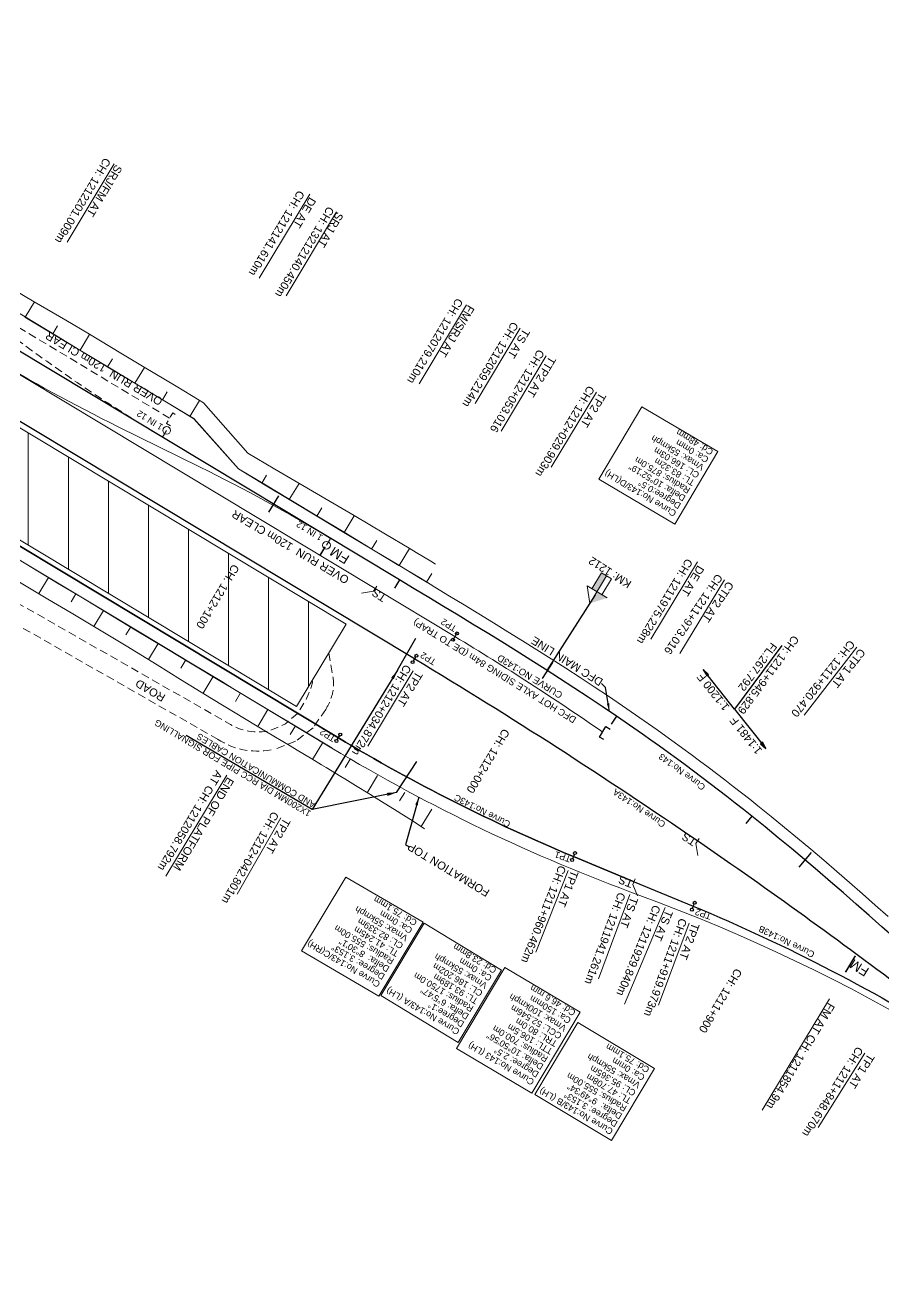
# Model space of a CAD drawing. Header units: metres. Extents: x 618805 to 628804, y 3390925 to 3396999.
# Drawn here: x 627307.7 to 627575.9, y 3391666.7 to 3392057 of the extents above; entities that cross this region are included whole.
import ezdxf
from ezdxf.enums import TextEntityAlignment as Align

# ---------------------------------------------------------------- set-up
doc = ezdxf.new("R2010")
doc.units = ezdxf.units.M
doc.header["$MEASUREMENT"] = 0
for name, pattern in [('CENTER2', [1.125, 0.75, -0.125, 0.125, -0.125]), ('DASHED', [0.75, 0.5, -0.25]), ('HIDDEN', [0.375, 0.25, -0.125])]:
    doc.linetypes.add(name, pattern=pattern)
for name, color, linetype, lineweight in [('C-ALIG-DG-LINE', 1, 'CENTER2', 70), ('C-ALIG-LABL-DG', 1, 'Continuous', 25), ('C-ALIG-LABL-DG-MARK', 1, 'Continuous', 25), ('Km post', 1, 'Continuous', 13), ("NEW KHANNA CROSSING STN. SRJ's", 10, 'Continuous', 0), ('NEW MANDI GOBINDGARH PLATFORM', 1, 'Continuous', 0), ("NEW MANDI GOBINDPUR CROSSING STN. SRJ's", 10, 'Continuous', 0), ('NEW MANDI GOBINDPUR LOOP LINES', 1, 'Continuous', 0), ('Proposed Curve_Details', 10, 'Continuous', 0), ('Proposed DFC Loop line', 1, 'Continuous', 0), ('PROPOSED DFCC TOE LINE', 239, 'Continuous', 0), ('PROPOSED DFCC TOE SLOPES', 239, 'Continuous', 0), ('PROPOSED DFCC TRACK', 1, 'Continuous', 0), ('PROPOSED FORMATION LINE - PLAN', 187, 'Continuous', 0)]:
    doc.layers.add(name, color=color, linetype=linetype, lineweight=lineweight)
for name, color, linetype in [('NEW KHANNA LOOP LINES', 1, 'Continuous'), ('PROPOSED ROADS', 10, 'DASHED'), ('Signalling cable pipes', 234, 'Continuous')]:
    doc.layers.add(name, color=color, linetype=linetype)
doc.styles.add('ARIAL', font='arial.ttf')
doc.styles.get("Standard").update_dxf_attribs({"font": 'arial.ttf'})
doc.styles.add('Style-Arial', font='arial.ttf')
doc.dimstyles.new('ISO-25', dxfattribs={"dimtxt": 2.5, "dimasz": 2.5, "dimexe": 1.25, "dimexo": 0.625, "dimtad": 1, "dimtxsty": 'Standard', "dimcen": 2.5, "dimadec": 0, "dimazin": 0, "dimtfac": 1, "dimtmove": 0, "dimatfit": 3, "dimfxl": 1, "dimarcsym": 0})
doc.dimstyles.get("Standard").update_dxf_attribs({"dimtxt": 2.5, "dimasz": 2.5, "dimexe": 0.18, "dimexo": 0.0625, "dimgap": 0.09, "dimtad": 0, "dimtih": 1, "dimtoh": 1, "dimdec": 3, "dimzin": 0, "dimdsep": 46, "dimtxsty": 'Standard', "dimcen": 0.09, "dimadec": 0, "dimazin": 0, "dimtfac": 1, "dimtdec": 3, "dimtofl": 0, "dimtmove": 0, "dimatfit": 3, "dimfxl": 1, "dimtolj": 1, "dimtzin": 0, "dimarcsym": 0})

# ---------------------------------------------------------------- blocks, each defined once
blk = doc.blocks.new('KM Post')
at = {"layer": 'Km post', "lineweight": 13}
h = blk.add_hatch(color=256, dxfattribs=at)
h.paths.add_polyline_path([(-0.11, -9.66), (1.51, -9.66), (1.51, -4.55), (-0.11, -4.55)])
h.paths.add_polyline_path([(-0.11, -4.55), (-0.11, -0.76), (-3.47, -4.55)])
for p, q in [((-0.11, -9.66), (-0.11, -0.76)), ((3.01, -4.55), (-0.11, -0.76)), ((3.01, -4.55), (-3.47, -4.55))]:
    blk.add_line(p, q, dxfattribs=at)
blk.add_lwpolyline([(1.51, -4.55), (1.51, -9.66), (-1.74, -9.66), (-1.74, -4.55)], dxfattribs=at)
blk = doc.blocks.new('Tick Hor')
blk.add_lwpolyline([(-0.5, 0), (0.5, 0)])
blk = doc.blocks.new('Marker-2')
blk.add_lwpolyline([(0, 1.5), (0, -1.5)])
for centre in [(0, 2.5), (0, -2.5)]:
    blk.add_circle(centre, 1)
blk = doc.blocks.new('Direction')
h = blk.add_hatch(color=256)
h.dxf.hatch_style = 1
h.paths.add_polyline_path([(-5.54, 0), (-4.75, -0.13), (-4.75, 0.13)])
blk.add_lwpolyline([(-5.54, 0), (-4.75, -0.13), (-4.75, 0.13)], close=True)
blk.add_lwpolyline([(0, 0), (-5.54, 0)])

msp = doc.modelspace()

# ---------------------------------------------------------------- hatches: boundary and pattern name
at = {"layer": 'NEW MANDI GOBINDGARH PLATFORM', "lineweight": 0}
h = msp.add_hatch(dxfattribs=at)
h.set_pattern_fill('ANSI31', color=256, scale=100, angle=45)
h.set_pattern_definition([(90, (33.765, -20.325), (-12.5, 3e-15), [])])
h.paths.add_polyline_path([(626808.277, 3392230.9452), (626792.8029, 3392205.244), (627364.0509, 3391861.3783), (627371.5758, 3391856.8479), (627377.5657, 3391853.2307), (627382.0263, 3391850.5288), (627386.4627, 3391847.8307), (627392.4803, 3391844.1525), (627407.9524, 3391869.8505), (627406.5542, 3391870.7103), (627402.0801, 3391873.4451), (627397.592, 3391876.1747), (627393.0912, 3391878.9009), (627388.5711, 3391881.6306), (627384.0524, 3391884.3538), (627379.5247, 3391887.0798)])
h.paths.add_polyline_path([(627302.813, 3391913.6305), (627237.3144, 3391952.7737), (627233.9082, 3391947.2874), (627299.4068, 3391908.1442)], flags=16)
h.paths.add_polyline_path([(627044.2814, 3392071.543), (626976.4194, 3392111.976), (626973.8974, 3392107.7527), (627041.7594, 3392067.3197)], flags=16)

# ---------------------------------------------------------------- linework, layer by layer
at = {"layer": 'C-ALIG-DG-LINE', "color": 1, "linetype": 'Continuous', "lineweight": -3, "flags": 128}
msp.add_lwpolyline([(627488.4315, 3391833.8603), (627487.1455, 3391834.6323), (627489.1282, 3391837.9349), (627490.4143, 3391837.1628)], dxfattribs=at)
at = {"layer": 'C-ALIG-DG-LINE', "color": 1, "linetype": 'Continuous', "lineweight": -3}
for centre in [(627441.3807, 3391865.0366), (627442.578, 3391867.0255)]:
    msp.add_circle(centre, 0.4643, dxfattribs=at)
at = {"layer": 'C-ALIG-LABL-DG', "color": 1, "linetype": 'Continuous', "lineweight": 25}
msp.add_line((627470.778, 3391855.4384), (627485.8451, 3391879.0389), dxfattribs=at)
at = {"layer": 'C-ALIG-LABL-DG-MARK', "color": 1, "linetype": 'Continuous', "lineweight": 25}
for p, q in [((627424.6759, 3391883.7526), (627423.1282, 3391881.1827)), ((627492.3996, 3391841.1891), (627490.7079, 3391838.7115)), ((627534.6428, 3391809.9598), (627532.7701, 3391807.616))]:
    msp.add_line(p, q, dxfattribs=at)
at = {"layer": "NEW KHANNA CROSSING STN. SRJ's", "color": 10, "linetype": 'Continuous', "lineweight": 13, "flags": 128}
for points in [[(627462.3694, 3391962.3516), (627448.2437, 3391938.8523)], [(627470.4935, 3391953.7249), (627456.3678, 3391930.2256)], [(627486.1496, 3391942.4067), (627472.0238, 3391918.9074)], [(627526.1795, 3391883.7821), (627512.1678, 3391860.7951)], [(627567.4671, 3391862.7742), (627550.9969, 3391841.4872)], [(627428.9025, 3391855.3199), (627414.7768, 3391831.8206)], [(627370.7368, 3391822.7881), (627351.7503, 3391791.2468)], [(627387.5848, 3391809.4668), (627374.0189, 3391785.64)], [(627477.3246, 3391793.0206), (627467.2529, 3391767.5193)], [(627515.0854, 3391776.5789), (627505.5535, 3391750.871)], [(627569.9932, 3391735.9301), (627555.3851, 3391712.7276)]]:
    msp.add_lwpolyline(points, dxfattribs=at)
at = {"layer": 'NEW MANDI GOBINDGARH PLATFORM', "linetype": 'Continuous', "lineweight": 0}
msp.add_lwpolyline([(626792.8029, 3392205.244), (626808.277, 3392230.9452), (627408.003, 3391869.9371), (627392.5312, 3391844.2345), (626792.8052, 3392205.2426)], dxfattribs=at)
at = {"layer": "NEW MANDI GOBINDPUR CROSSING STN. SRJ's", "linetype": 'Continuous', "lineweight": 13, "flags": 128}
for points in [[(627335.6055, 3392013.6807), (627320.9237, 3391989.2259)], [(627445.6044, 3391969.602), (627430.8472, 3391945.0217)], [(627351.9612, 3391930.4309), (627350.6744, 3391928.2875)], [(627401.8723, 3391894.5507), (627403.1591, 3391896.6941)], [(627517.6702, 3391889.3938), (627503.166, 3391865.2349)], [(627496.6213, 3391785.5276), (627486.7649, 3391759.1014)], [(627507.5633, 3391781.4635), (627494.9623, 3391751.2025)], [(627558.9168, 3391752.9312), (627537.9349, 3391718.1024)]]:
    msp.add_lwpolyline(points, dxfattribs=at)
at = {"layer": "NEW MANDI GOBINDPUR CROSSING STN. SRJ's", "color": 5, "linetype": 'Continuous', "lineweight": 13, "flags": 128}
for points in [[(627396.6497, 3392004.2036), (627380.8896, 3391977.9529)], [(627405.0002, 3391998.683), (627389.247, 3391972.4439)]]:
    msp.add_lwpolyline(points, dxfattribs=at)
at = {"layer": "NEW MANDI GOBINDPUR CROSSING STN. SRJ's", "linetype": 'Continuous', "lineweight": 13, "const_width": 0.5, "flags": 128}
msp.add_lwpolyline([(627399.8438, 3391891.3947), (627401.4555, 3391894.0721)], dxfattribs=at)
at = {"layer": "NEW MANDI GOBINDPUR CROSSING STN. SRJ's", "linetype": 'Continuous', "lineweight": 13}
for centre in [(627351.9612, 3391930.4309), (627401.8723, 3391894.5507)]:
    msp.add_circle(centre, 1.2, dxfattribs=at)
at = {"layer": "NEW MANDI GOBINDPUR CROSSING STN. SRJ's", "color": 5, "linetype": 'Continuous', "lineweight": 13}
msp.add_circle((627351.9612, 3391930.4309), 1.2, dxfattribs=at)
at = {"layer": 'NEW MANDI GOBINDPUR LOOP LINES', "linetype": 'Continuous', "lineweight": 0}
msp.add_line((627442.578, 3391867.0255), (627441.3807, 3391865.0366), dxfattribs=at)
at = {"layer": 'NEW MANDI GOBINDPUR LOOP LINES', "linetype": 'Continuous', "lineweight": 0, "flags": 128}
for points in [[(627417.0667, 3391881.0273), (625293.8938, 3393159.082)], [(627417.5923, 3391881.7908), (627416.541, 3391880.2639), (627412.7941, 3391879.5728)], [(627441.9793, 3391866.031), (627417.0667, 3391881.0273)], [(627518.1913, 3391802.9781), (627517.14, 3391801.4513), (627517.8311, 3391797.7043)], [(627498.2834, 3391790.3406), (627497.5635, 3391788.6323), (627499, 3391785.1033)]]:
    msp.add_lwpolyline(points, dxfattribs=at)
at = {"layer": 'NEW MANDI GOBINDPUR LOOP LINES', "color": 5, "linetype": 'HIDDEN', "lineweight": 0, "ltscale": 10, "flags": 128}
msp.add_lwpolyline([(627352.8953, 3391934.2456), (626469.1545, 3392466.2179)], dxfattribs=at)
at = {"layer": 'NEW MANDI GOBINDPUR LOOP LINES', "color": 1, "linetype": 'Continuous', "lineweight": 25}
for points in [[(627405.5734, 3391834.4274), (626670.0595, 3392277.1738)], [(627429.3589, 3391859.038), (626872.8903, 3392194.0071)], [(627497.9286, 3391789.4851), (627479.003, 3391797.3421)]]:
    msp.add_lwpolyline(points, dxfattribs=at)
for points in [[(626672.6298, 3392275.6266), (627405.5734, 3391834.4274, 0.0371065), (627479.003, 3391797.3421), (627497.9237, 3391789.4871)], [(627517.6657, 3391802.2147, 0.01498285), (627429.49, 3391858.9591)], [(627479.003, 3391797.3421, -0.03710649), (627405.5734, 3391834.4274)], [(627696.5426, 3391666.6507, 0.02176958), (627659.2308, 3391697.3305), (627583.9077, 3391754.4095, 0.01167167), (627517.6657, 3391802.2147, 0.01124386)], [(627497.9238, 3391789.4871), (627516.3962, 3391781.8183, -0.04298362), (627600.9062, 3391737.8846), (627609.0887, 3391732.6936, -0.02177716), (627648.8337, 3391705.2093)]]:
    msp.add_lwpolyline(points, format="xyb", dxfattribs=at)
at = {"layer": 'NEW MANDI GOBINDPUR LOOP LINES', "color": 5, "linetype": 'HIDDEN', "lineweight": 0, "ltscale": 10, "flags": 128}
msp.add_lwpolyline([(627350.6743, 3391928.2875, -0.02078913), (627312.1736, 3391953.701), (627288.5837, 3391970.7207, 0.02078909), (627250.083, 3391996.1341)], format="xyb", dxfattribs=at)
at = {"layer": 'NEW MANDI GOBINDPUR LOOP LINES', "linetype": 'Continuous', "lineweight": 0, "flags": 128}
msp.add_lwpolyline([(627403.1591, 3391896.6941, 0.02091954), (627362.424, 3391918.9555), (627336.858, 3391931.5685, -0.02091954), (627296.123, 3391953.83)], format="xyb", dxfattribs=at)
at = {"layer": 'NEW MANDI GOBINDPUR LOOP LINES', "linetype": 'DASHED', "lineweight": 0, "ltscale": 5, "flags": 128}
msp.add_lwpolyline([(627353.1899, 3391931.8223), (627351.9039, 3391932.5944), (627353.8866, 3391935.8969), (627355.1727, 3391935.1248)], dxfattribs=at)
at = {"layer": 'NEW MANDI GOBINDPUR LOOP LINES', "color": 5, "linetype": 'DASHED', "lineweight": 20, "ltscale": 5, "flags": 128}
msp.add_lwpolyline([(627353.1899, 3391931.8223), (627351.9039, 3391932.5944), (627353.8866, 3391935.8969), (627355.1727, 3391935.1248)], dxfattribs=at)
at = {"layer": 'NEW MANDI GOBINDPUR LOOP LINES', "linetype": 'Continuous', "lineweight": 0}
msp.add_arc((626990.4312, 3391116.4837), 875.0525, 55.3378234, 58.9341459, dxfattribs=at)
at = {"layer": 'Proposed Curve_Details', "color": 1}
msp.add_lwpolyline([(627510.6747, 3391901.1355), (627486.9457, 3391915.1856), (627500.3777, 3391937.8409), (627524.1067, 3391923.7907)], close=True, dxfattribs=at)
at = {"layer": 'Proposed Curve_Details'}
for points in [[(627418.2295, 3391753.7538), (627394.1148, 3391767.8495), (627407.9144, 3391790.9285), (627432.0292, 3391776.8329)], [(627443.0054, 3391739.2601), (627418.8693, 3391753.8938), (627432.3854, 3391776.4987), (627456.5216, 3391761.865)], [(627465.9989, 3391723.4512), (627442.4407, 3391737.3666), (627457.5568, 3391762.6513), (627481.115, 3391748.7359)], [(627490.8201, 3391708.642), (627466.9156, 3391722.9904), (627480.3596, 3391745.4746), (627504.264, 3391731.1262)]]:
    msp.add_lwpolyline(points, close=True, dxfattribs=at)
at = {"layer": 'Proposed DFC Loop line', "const_width": 0.5}
msp.add_lwpolyline([(627563.8985, 3391761.2005), (627566.9851, 3391766.324)], dxfattribs=at)
at = {"layer": 'PROPOSED DFCC TOE LINE', "lineweight": 0, "flags": 128}
for points in [[(627303.3963, 3391974.8727), (627310.6063, 3391970.5887), (627320.4913, 3391964.8287), (627327.8443, 3391960.4447), (627337.6573, 3391954.5647), (627344.9963, 3391950.1577), (627354.8903, 3391944.2117), (627362.1353, 3391939.8507), (627363.4371, 3391939.0638), (627377.3248, 3391923.3546), (627385.748, 3391918.304), (627393.207, 3391913.907), (627402.98, 3391908.179), (627410.477, 3391903.818), (627420.277, 3391898.001), (627427.675, 3391893.607), (627429.831, 3391892.316), (627434.411, 3391889.578), (627435.9365, 3391888.666)], [(627432.4599, 3391806.01), (627428.8866, 3391808.3385), (627424.5416, 3391811.0875), (627424.4106, 3391811.1685), (627419.9146, 3391813.9735), (627417.3416, 3391815.5705), (627415.4056, 3391816.7695), (627410.8836, 3391819.5545), (627407.6176, 3391821.5585), (627406.3526, 3391822.3335), (627401.8096, 3391825.1025), (627400.2856, 3391826.0225), (627397.2456, 3391827.8485), (627392.6756, 3391830.5915), (627390.5206, 3391831.8845), (627383.1416, 3391836.3075), (627373.3756, 3391842.1835), (627365.9876, 3391846.7235), (627356.3426, 3391852.6665), (627348.9756, 3391857.2165), (627339.3166, 3391863.1615), (627332.0546, 3391867.4955), (627322.1396, 3391873.4075), (627314.8806, 3391877.7455), (627304.9776, 3391883.6775)]]:
    msp.add_lwpolyline(points, dxfattribs=at)
at = {"layer": 'PROPOSED DFCC TOE SLOPES', "linetype": 'Continuous', "lineweight": 0, "flags": 128}
for points in [[(627307.8141, 3391965.7593), (627310.6913, 3391970.5392)], [(627316.3818, 3391960.6026), (627317.8569, 3391963.0534)], [(627316.382, 3391960.6024), (627317.8573, 3391963.0532)], [(627324.9495, 3391955.445), (627327.9287, 3391960.3941)], [(627324.9495, 3391955.445), (627327.9287, 3391960.3941)], [(627333.5169, 3391950.2876), (627335.0118, 3391952.7709)], [(627333.5169, 3391950.2876), (627335.0118, 3391952.7709)], [(627342.0843, 3391945.1302), (627345.0803, 3391950.1072)], [(627350.6519, 3391939.9731), (627352.1516, 3391942.4647)], [(627350.6519, 3391939.9731), (627352.1516, 3391942.4647)], [(627359.2195, 3391934.816), (627362.2194, 3391939.7999)], [(627381.6986, 3391913.9893), (627383.1898, 3391916.4666)], [(627390.2663, 3391908.8323), (627393.2911, 3391913.8577)], [(627398.8336, 3391903.6747), (627400.3763, 3391906.2378)], [(627398.834, 3391903.6745), (627400.3771, 3391906.2374)], [(627407.4013, 3391898.5173), (627410.5619, 3391903.7676)], [(627415.9688, 3391893.3604), (627417.5648, 3391896.012)], [(627415.9689, 3391893.3604), (627417.565, 3391896.0119)], [(627424.5365, 3391888.2031), (627427.759, 3391893.5567)], [(627424.5371, 3391888.2028), (627427.7607, 3391893.5557)], [(627315.0689, 3391884.53), (627312.0174, 3391879.4605)], [(627315.0689, 3391884.53), (627312.0174, 3391879.4605)], [(627433.1037, 3391883.0439), (627434.7233, 3391885.7334)], [(627433.1079, 3391883.0413), (627434.7311, 3391885.7288)], [(627323.6364, 3391879.3727), (627322.1181, 3391876.8502)], [(627323.6364, 3391879.3727), (627322.1181, 3391876.8502)], [(627332.204, 3391874.2157), (627329.1876, 3391869.2049)], [(627340.7712, 3391869.0581), (627339.2731, 3391866.5698)], [(627340.7713, 3391869.058), (627339.2734, 3391866.5696)], [(627349.3388, 3391863.9007), (627346.3047, 3391858.8604)], [(627349.3389, 3391863.9007), (627346.3049, 3391858.8602)], [(627357.9066, 3391858.7436), (627356.3613, 3391856.1764)], [(627357.9066, 3391858.7436), (627356.3614, 3391856.1764)], [(627366.4742, 3391853.5868), (627363.3289, 3391848.3617)], [(627375.0413, 3391848.4291), (627373.444, 3391845.776)], [(627375.0415, 3391848.4289), (627373.4444, 3391845.7758)], [(627383.6091, 3391843.2718), (627380.4073, 3391837.9526)], [(627383.6091, 3391843.2718), (627380.4073, 3391837.9526)], [(627392.1765, 3391838.1147), (627390.5789, 3391835.4609)], [(627400.7421, 3391832.9581), (627397.5515, 3391827.6647)], [(627409.2973, 3391827.7946), (627407.693, 3391825.1445)], [(627417.8322, 3391822.6108), (627414.577, 3391817.2797)], [(627426.3375, 3391817.3912), (627424.6813, 3391814.712)], [(627434.8033, 3391812.1195), (627431.3994, 3391806.7011)]]:
    msp.add_lwpolyline(points, dxfattribs=at)
at = {"layer": 'PROPOSED DFCC TRACK', "color": 12, "linetype": 'Continuous', "lineweight": 30, "flags": 128}
msp.add_lwpolyline([(627579.2757, 3391771.896), (627575.2887, 3391775.4383), (627571.2927, 3391778.9705), (627567.2859, 3391782.4904), (627563.2665, 3391785.996), (627559.2329, 3391789.4851), (627555.1833, 3391792.9557), (627551.116, 3391796.4056), (627547.0294, 3391799.8326), (627542.922, 3391803.2346), (627538.7922, 3391806.6093), (627534.6384, 3391809.9545, 0.01876839), (627492.3996, 3391841.1891), (627487.9842, 3391844.1806), (627483.5476, 3391847.1405), (627479.0916, 3391850.0711), (627474.6177, 3391852.9743), (627470.1276, 3391855.8524), (627465.6229, 3391858.7075), (627461.1051, 3391861.542), (627456.5758, 3391864.3579), (627452.0364, 3391867.1577), (627447.4885, 3391869.9435), (627442.9335, 3391872.7177), (627438.3729, 3391875.4827), (627433.808, 3391878.2406), (627429.2403, 3391880.9938), (627424.6711, 3391883.7448), (625313.4532, 3393154.6032)], format="xyb", dxfattribs=at)
at = {"layer": 'PROPOSED FORMATION LINE - PLAN', "lineweight": 0, "flags": 128}
for points in [[(627434.2218, 3391882.4288), (627431.201, 3391884.249), (627426.631, 3391887), (627424.478, 3391888.296), (627417.107, 3391892.733), (627407.343, 3391898.611), (627399.913, 3391903.083), (627390.208, 3391908.925), (627382.79, 3391913.391), (627374.3759, 3391918.4557), (627360.4643, 3391934.1253), (627359.1613, 3391934.9097), (627351.9163, 3391939.2707), (627342.0263, 3391945.2237), (627334.6913, 3391949.6387), (627324.8913, 3391955.5387), (627317.5563, 3391959.9527), (627307.7563, 3391965.8527), (627300.5703, 3391970.1777)], [(627434.1959, 3391882.3857), (627431.175, 3391884.206), (627426.605, 3391886.958), (627424.452, 3391888.254), (627417.081, 3391892.691), (627407.317, 3391898.568), (627399.888, 3391903.04), (627390.182, 3391908.883), (627382.764, 3391913.348), (627374.35, 3391918.4127), (627360.4384, 3391934.0822), (627359.1353, 3391934.8667), (627351.8903, 3391939.2277), (627342.0003, 3391945.1807), (627334.6663, 3391949.5957), (627324.8653, 3391955.4957), (627317.5313, 3391959.9107), (627307.7303, 3391965.8097)], [(627403.5654, 3391831.2592), (627372.6559, 3391849.8653), (627369.1496, 3391851.9765), (627359.4436, 3391857.8185), (627352.0256, 3391862.2835), (627342.3086, 3391868.1325), (627335.0636, 3391872.4945), (627325.1736, 3391878.4475), (627317.9286, 3391882.8085), (627308.0386, 3391888.7625), (627300.7046, 3391893.1775)]]:
    msp.add_lwpolyline(points, dxfattribs=at)
for points in [[(627678.6563, 3391677.6023, 0.09557562), (627499.6973, 3391785.2043, -0.04780591), (627403.5285, 3391831.223), (627403.5242, 3391831.2254), (627372.63, 3391849.8223), (627369.1237, 3391851.9334), (627359.4177, 3391857.7754), (627351.9997, 3391862.2404), (627342.2827, 3391868.0894), (627335.0377, 3391872.4514), (627325.1477, 3391878.4044), (627317.9027, 3391882.7654), (627308.0127, 3391888.7194), (627300.6787, 3391893.1344)], [(627577.2242, 3391778.6505), (627573.2282, 3391782.1826), (627569.2214, 3391785.7026), (627565.202, 3391789.2081), (627561.1684, 3391792.6973), (627557.1188, 3391796.1679), (627553.0515, 3391799.6177), (627548.965, 3391803.0447), (627544.8575, 3391806.4467), (627540.7277, 3391809.8214), (627536.5739, 3391813.1667, 0.01876839), (627494.3351, 3391844.4013), (627489.9197, 3391847.3927), (627485.4831, 3391850.3527), (627481.0271, 3391853.2832), (627476.5532, 3391856.1864), (627472.0631, 3391859.0645), (627467.5584, 3391861.9197), (627463.0406, 3391864.7541), (627458.5113, 3391867.5701), (627453.972, 3391870.3698), (627449.4241, 3391873.1557), (627444.8691, 3391875.9299), (627440.3084, 3391878.6948), (627435.7435, 3391881.4527), (627434.1959, 3391882.3857)]]:
    msp.add_lwpolyline(points, format="xyb", dxfattribs=at)
at = {"layer": 'PROPOSED ROADS', "color": 1, "linetype": 'DASHED', "lineweight": 13, "ltscale": 5, "flags": 128}
for points in [[(627397.2638, 3391852.0988), (627397.5118, 3391851.9116, -0.06070787), (627396.2642, 3391848.1195), (627395.4264, 3391846.2136), (627392.8033, 3391842.0167), (627389.027, 3391838.7492), (627384.4153, 3391836.7208, -0.20661429), (627371.139, 3391839.0238), (627284.7512, 3391888.3459, -0.0067555), (627277.8361, 3391892.4183), (627117.0867, 3391990.0353, 0.00167512), (627115.3478, 3391991.0833), (626718.0803, 3392228.7), (626602.6727, 3392296.2279, 0.11029254), (626591.049, 3392299.9476), (626576.0977, 3392301.2971, 0.01624119), (626575.2548, 3392301.3456), (626565.2773, 3392301.5957, -0.1304043), (626554.4469, 3392304.7617), (626353.9288, 3392425.9819, -0.10489044), (626347.2657, 3392432.2237), (626331.1011, 3392455.4003, 0.10547854), (626320.7359, 3392465.0874), (625860.5394, 3392741.8323)], [(627368.0095, 3391833.9079), (627281.7766, 3391883.1352, -0.0067555), (627274.7218, 3391887.2899), (627113.9724, 3391984.9068, 0.00167512), (627112.268, 3391985.9341), (626715.0253, 3392223.5359), (626599.6425, 3392291.0493, 0.11029254), (626590.5097, 3392293.9719), (626575.5584, 3392295.3214, 0.01624119), (626575.1045, 3392295.3475), (626565.127, 3392295.5976, -0.1304043), (626551.3428, 3392299.6271), (626350.8247, 3392420.8473, -0.10489044), (626342.3445, 3392428.7913), (626326.1798, 3392451.9679, 0.10547854), (626317.6438, 3392459.9456), (625857.4473, 3392736.6904)]]:
    msp.add_lwpolyline(points, format="xyb", dxfattribs=at)
at = {"layer": 'PROPOSED ROADS', "color": 1, "linetype": 'DASHED', "lineweight": 13, "ltscale": 5}
msp.add_lwpolyline([(627402.5562, 3391860.8908), (627403.9144, 3391853.1727, -0.13412079), (627403.3306, 3391846.8756, -0.03551943), (627401.6681, 3391843.2819), (627397.6851, 3391837.5791), (627392.2349, 3391833.3287), (627385.8166, 3391830.8868, -0.20661429), (627367.8546, 3391834.0026)], format="xyb", dxfattribs=at)
at = {"layer": 'Signalling cable pipes', "lineweight": 30}
for points in [[(627424.0373, 3391855.4965), (627429.7688, 3391865.5362)], [(627423.779, 3391817.339), (627430.1216, 3391827.0657)]]:
    msp.add_lwpolyline(points, dxfattribs=at)

# ---------------------------------------------------------------- block references
at = {"layer": 'C-ALIG-LABL-DG', "color": 1, "linetype": 'Continuous', "lineweight": 25}
for name, p, xscale, yscale, zscale, rotation in [('Tick Hor', (627385.3545, 3391907.4221), 6, 6, 6, 238.9541622295999), ('KM Post', (627483.5847, 3391875.7363), 1.123726034911926, 1.123726034911926, 1.123726034911926, 149.126), ('Tick Hor', (627470.778, 3391855.4384), 5.999999999999999, 5.999999999999999, 5.999999999999999, 237.444938028806), ('Direction', (627529.2964, 3391843.386), 2.842343656158811, 2.842343656158811, 2.842343656158811, 128.4506056891157), ('Tick Hor', (627551.29, 3391796.2627), 6.000000000000001, 6.000000000000001, 6.000000000000001, 229.8291687191549)]:
    msp.add_blockref(name, p, dxfattribs=dict(at, xscale=xscale, yscale=yscale, zscale=zscale, rotation=rotation))
at = {"layer": 'C-ALIG-LABL-DG-MARK', "color": 1, "linetype": 'Continuous', "lineweight": 25}
for p, xscale, yscale, zscale, rotation in [((627429.3589, 3391859.038), 0.4642857142857241, 0.4642857142857241, 0.4642857142857241, 148.9539488335616), ((627405.5734, 3391834.4274), 0.4642857142857205, 0.4642857142857205, 0.4642857142857205, 148.9539488780794), ((627479.003, 3391797.3421), 0.4642857142857211, 0.4642857142857211, 0.4642857142857211, 157.4542310104916), ((627516.3975, 3391781.8178), 0.4642857142857272, 0.4642857142857272, 0.4642857142857272, 157.4542310108565)]:
    msp.add_blockref('Marker-2', p, dxfattribs=dict(at, xscale=xscale, yscale=yscale, zscale=zscale, rotation=rotation))

# ---------------------------------------------------------------- texts
at = {"layer": 'C-ALIG-DG-LINE', "color": 1, "style": 'Style-Arial'}
msp.add_text('DFC HOT AXLE SIDING 84m (DE TO TRAP)', height=2.1, rotation=148.287168, dxfattribs=at).set_placement((627480.0747, 3391840.6291))
at = {"layer": 'C-ALIG-DG-LINE', "color": 1, "linetype": 'Continuous', "lineweight": -3, "insert": (627477.0666, 3391846.338), "char_height": 2.1, "width": 78.409921, "attachment_point": 4, "rotation": 148.287168, "line_spacing_factor": 0.60036, "style": 'Style-Arial'}
msp.add_mtext('\\pxi-3,l4,t4;CURVE NO:143D ', dxfattribs=at)
at = {"layer": 'C-ALIG-LABL-DG', "color": 1, "lineweight": 25, "style": 'ARIAL'}
for s, rotation, p in [('CH: 1212+100', 239.123596, (627372.6488, 3391888.867)), ('KM: 1212', 147.444938, (627497.3466, 3391883.0978)), ('CH: 1212+000', 239.123596, (627457.0671, 3391837.5065)), ('CH: 1211+900', 239.123596, (627529.6156, 3391762.6459))]:
    msp.add_text(s, height=2.5, rotation=rotation, dxfattribs=at).set_placement(p)
at = {"layer": 'C-ALIG-LABL-DG', "color": 1, "char_height": 2.5, "attachment_point": 1, "style": 'ARIAL'}
for s, insert, width, rotation in [('\\pxsm1;TS AT \\PCH: 1212059.214m ', (627465.5289, 3391961.1452), 46.880336, 238.94244), ('TTP2 AT \\PCH: 1212+053.016', (627473.653, 3391952.5186), 46.880336, 238.94244), ('TP2 AT\\PCH: 1212+029.903m', (627489.3091, 3391941.2004), 47.165511, 238.986132), ('CTP2 AT\\PCH: 1211+973.016', (627529.2082, 3391882.1076), 47.39452, 235.675891), ('CTP1 AT \\PCH: 1211+920.470', (627570.3413, 3391860.9918), 47.507191, 231.375004), ('TP2 AT\\PCH: 1212+034.872m', (627432.062, 3391854.1136), 47.165511, 238.986132), ('TP2 AT\\PCH: 1212+042.801m', (627390.772, 3391808.3356), 47.165511, 240.341588), ('TP1 AT\\PCH: 1211+960.462m', (627480.6394, 3391792.3499), 47.165511, 248.445286), ('TP2 AT\\PCH: 1211+919.973m', (627518.4136, 3391775.9782), 47.165511, 249.653107), ('TP1 AT\\PCH: 1211+848.670m', (627573.1271, 3391734.6588), 47.165511, 237.80264)]:
    msp.add_mtext(s, dxfattribs=dict(at, insert=insert, width=width, rotation=rotation))
at = {"layer": "NEW KHANNA CROSSING STN. SRJ's", "linetype": 'Continuous', "lineweight": 13, "insert": (627370.2593, 3391822.7785), "char_height": 2.5, "width": 43.055421, "attachment_point": 4, "rotation": 239.020762, "line_spacing_factor": 0.648, "style": 'Style-Arial'}
msp.add_mtext('\\pxsm1;END OF PLATFORM\\PAT CH: 1212058.792m ', dxfattribs=at)
at = {"layer": 'NEW KHANNA LOOP LINES', "color": 5, "linetype": 'Continuous', "lineweight": 20, "insert": (627352.5059, 3391937.8356), "char_height": 2.5, "width": 47.882143, "attachment_point": 4, "rotation": 149.405887, "line_spacing_factor": 0.60036, "style": 'Style-Arial'}
msp.add_mtext('\\pxi-3,l4,t4;OVER RUN  120m CLEAR ', dxfattribs=at)
at = {"layer": 'NEW KHANNA LOOP LINES', "linetype": 'Continuous', "lineweight": 20, "insert": (627410.7054, 3391882.1317), "char_height": 2.5, "width": 45.194846, "attachment_point": 4, "rotation": 149.405887, "line_spacing_factor": 0.60036, "style": 'Style-Arial'}
msp.add_mtext('\\pxi-3,l4,t4;OVER RUN  120m CLEAR  ', dxfattribs=at)
at = {"layer": "NEW MANDI GOBINDPUR CROSSING STN. SRJ's", "linetype": 'Continuous', "lineweight": 13, "char_height": 2.5, "attachment_point": 4, "line_spacing_factor": 0.648, "style": 'Style-Arial'}
for s, insert, width, rotation in [('\\pxsm1;SRJ/FM AT \\PCH: 1212201.009m ', (627335.3752, 3392014.0926), 64.530629, 239.020766), ('\\pxsm1;FM/SRJ AT \\PCH: 1212079.210m ', (627445.3543, 3391970.2461), 51.342055, 239.020766), ('\\pxsm1;DE AT \\PCH: 1211975.228m ', (627517.0783, 3391888.9285), 30.791979, 239.020766), ('\\pxsm1;TS AT \\PCH: 1211941.261m ', (627496.089, 3391785.216), 35.871713, 249.545442), ('\\pxsm1;TS AT \\PCH: 1211929.840m ', (627507.0197, 3391781.172), 32.351015, 247.403011), ('\\pxsm1;FM AT CH: 1211854.9m ', (627559.6445, 3391751.2457), 39.591849, 238.953949)]:
    msp.add_mtext(s, dxfattribs=dict(at, insert=insert, width=width, rotation=rotation))
at = {"layer": "NEW MANDI GOBINDPUR CROSSING STN. SRJ's", "color": 5, "linetype": 'Continuous', "lineweight": 13, "char_height": 2.5, "attachment_point": 4, "rotation": 239.020766, "line_spacing_factor": 0.648, "style": 'Style-Arial'}
for s, insert, width in [('\\pxsm1;DE AT \\PCH: 1212141.610m ', (627395.8836, 3392003.9123), 34.707267), ('\\pxsm0.8;SRJ AT \\PCH: 13212140.450m ', (627404.7756, 3391999.1183), 33.91307)]:
    msp.add_mtext(s, dxfattribs=dict(at, insert=insert, width=width))
at = {"layer": "NEW MANDI GOBINDPUR CROSSING STN. SRJ's", "linetype": 'Continuous', "lineweight": 13, "attachment_point": 4, "line_spacing_factor": 0.60036, "style": 'Style-Arial'}
for s, insert, char_height, rotation in [('1 IN 12', (627350.554, 3391931.1872), 2, 148), ('1 IN 12', (627400.3804, 3391896.6446), 2, 148), ('FM', (627408.5269, 3391889.7606), 3, 148), ('TS', (627420.1588, 3391877.7096), 2.5, 146.313686), ('TS', (627516.9352, 3391801.5108), 2.5, 146.313686), ('TS', (627497.3509, 3391788.6491), 2.5, 158.012558)]:
    msp.add_mtext(s, dxfattribs=dict(at, insert=insert, char_height=char_height, rotation=rotation))
at = {"layer": "NEW MANDI GOBINDPUR CROSSING STN. SRJ's", "color": 5, "linetype": 'Continuous', "lineweight": 13, "insert": (627350.554, 3391931.1872), "char_height": 2, "attachment_point": 4, "rotation": 148, "line_spacing_factor": 0.60036, "style": 'ARIAL'}
msp.add_mtext('1 IN 12', dxfattribs=at)
at = {"layer": "NEW MANDI GOBINDPUR CROSSING STN. SRJ's", "color": 1, "linetype": 'Continuous', "lineweight": 13, "char_height": 2, "attachment_point": 4, "line_spacing_factor": 0.60036, "style": 'ARIAL'}
for s, insert, rotation in [('TP2', (627442.2157, 3391868.2372), 148), ('TP2', (627435.7837, 3391857.8046), 148), ('TP2', (627404.3641, 3391833.8464), 148), ('TP1', (627478.0517, 3391796.4207), 161.225264)]:
    msp.add_mtext(s, dxfattribs=dict(at, insert=insert, rotation=rotation))
at = {"layer": "NEW MANDI GOBINDPUR CROSSING STN. SRJ's", "color": 1, "linetype": 'Continuous', "lineweight": 13, "insert": (627521.8972, 3391778.5194), "char_height": 2, "width": 4.545703, "attachment_point": 4, "rotation": 161.225264, "line_spacing_factor": 0.60036, "style": 'ARIAL'}
msp.add_mtext('TP2', dxfattribs=at)
at = {"layer": "NEW MANDI GOBINDPUR CROSSING STN. SRJ's", "color": 10, "linetype": 'Continuous', "lineweight": 13, "insert": (627570.7753, 3391760.9616), "char_height": 3, "attachment_point": 4, "rotation": 148, "line_spacing_factor": 0.60036, "style": 'Style-Arial'}
msp.add_mtext('FM', dxfattribs=at)
at = {"layer": 'NEW MANDI GOBINDPUR LOOP LINES', "color": 1, "linetype": 'Continuous', "lineweight": 13, "style": 'Style-Arial'}
msp.add_text('ROAD', height=2.5, rotation=149.156005, dxfattribs=at).set_placement((627342.5238, 3391851.7791), align=Align.MIDDLE_RIGHT)
at = {"layer": 'Proposed Curve_Details', "color": 1, "style": 'ARIAL'}
for s, rotation, p in [('Curve No:143', 143.517949, (627520.3914, 3391819.441)), ('Curve No:143A', 145.766835, (627507.9583, 3391807.8766))]:
    msp.add_text(s, height=2, rotation=rotation, dxfattribs=at).set_placement(p)
at = {"layer": 'Proposed Curve_Details', "color": 1, "lineweight": 9, "style": 'Style-Arial'}
for s, rotation, p in [('Curve No:143C', 152.924852, (627459.5343, 3391808.0891)), ('Curve No:143B', 153.729801, (627554.5011, 3391767.4307))]:
    msp.add_text(s, height=2, rotation=rotation, dxfattribs=at).set_placement(p)
at = {"layer": 'Proposed Curve_Details', "color": 1, "lineweight": 0, "char_height": 2, "attachment_point": 7, "line_spacing_factor": 0.84, "style": 'Style-Arial'}
for s, insert, rotation in [('Curve No:143/D(LH)\\PDegree:0.5%%D\\PDelta: 10%%D52\'19"\\PRadius: 875.0m\\PTL: 83.32m\\PCL: 166.03m\\PVmax: 55kmph\\PCa: 0mm\\PCd: 48mm', (627522.8737, 3391924.2998), 149), ('Curve No:143/A (LH)\\PDegree:1%%D\\PDelta: 6%%D5\'47"\\PRadius: 1750.0m\\PTL: 93.189m\\PCL: 186.202m\\PVmax: 55kmph\\PCa: 0mm\\PCd: 23.8mm', (627455.2045, 3391762.4244), 149), ('Curve No:143 (LH)\\PDegree: 2.5%%D\\PDelta: 10%%D50\'56"\\PRadius: 700.0m\\PTTL: 106.5m\\PTRL: 80.0m\\PCCL: 52.546m\\PVmax: 100kmph\\PCa: 150mm\\PCd: 46.6 mm', (627479.9055, 3391749.1448), 149.123596), ('Curve No:143/B (LH)\\PDegree: 3.153°\\PDelta:  9°49\'34"\\PRadius: 555.00m\\PTL: 47.708m\\PCL: 95.365m\\PVmax: 55kmph\\PCa: 0mm\\PCd: 75.1mm', (627502.9445, 3391731.3764), 149.510399)]:
    msp.add_mtext(s, dxfattribs=dict(at, insert=insert, rotation=rotation))
at = {"layer": 'Proposed Curve_Details', "color": 1, "lineweight": 0, "insert": (627430.3901, 3391777.2794), "char_height": 2, "width": 34.279373, "attachment_point": 7, "rotation": 149.123596, "line_spacing_factor": 0.84, "style": 'Style-Arial'}
msp.add_mtext('\\pxt10;Curve No:143/C(RH)\\P\\ptz;Degree: 3.153°\\PDelta:  8°30\'1"\\PRadius: 555.00m\\PTL: 41.245m\\PCL: 82.339m\\PVmax: 55kmph\\PCa: 0mm\\PCd: 75.1mm', dxfattribs=at)
at = {"layer": 'PROPOSED DFCC TRACK', "color": 10, "linetype": 'Continuous', "lineweight": -3, "ltscale": 5}
msp.add_text('DFC MAIN LINE', height=2.5, rotation=147.763032, dxfattribs=at).set_placement((627466.7992, 3391866.2177), align=Align.RIGHT)
at = {"layer": 'PROPOSED FORMATION LINE - PLAN', "lineweight": 0}
msp.add_text('FORMATION TOP', height=2.5, rotation=148.84422, dxfattribs=at).set_placement((627428.1576, 3391801.8057), align=Align.RIGHT)
at = {"layer": 'Signalling cable pipes', "linetype": 'Continuous', "lineweight": 13, "style": 'Style-Arial'}
for s, p in [('1X200MM DIA RCC PIPE FOR SIGNALLING ', (627397.2776, 3391811.398)), ('AND COMMUNICATION CABLES', (627398.7231, 3391814.0628))]:
    msp.add_text(s, height=2, rotation=149.137675, dxfattribs=at).set_placement(p)

# ---------------------------------------------------------------- leaders
at = {"layer": 'PROPOSED DFCC TRACK', "color": 10, "linetype": 'Continuous', "lineweight": -3, "ltscale": 5}
msp.add_leader([(627490.1919, 3391842.6849), (627489.0102, 3391850.1837), (627487.7396, 3391851.3537)], dimstyle='ISO-25', override={"dimtxt": 3, "dimasz": 2.5, "dimgap": 0.625, "dimtad": 0, "dimdec": 3, "dimzin": 2, "dimtdec": 3}, dxfattribs=at)
at = {"layer": 'PROPOSED FORMATION LINE - PLAN', "lineweight": 0}
msp.add_leader([(627430.6882, 3391815.89), (627426.5015, 3391801.0359), (627427.756, 3391800.3809)], dimstyle='ISO-25', override={"dimtxt": 3, "dimasz": 2.5, "dimgap": 0.625, "dimtad": 0, "dimdec": 3, "dimzin": 2, "dimtdec": 3}, dxfattribs=at)
at = {"layer": 'Signalling cable pipes', "lineweight": 13}
for points in [[(627424.0373, 3391855.4965), (627397.4219, 3391812.009), (627358.1056, 3391835.1669)], [(627423.779, 3391817.339), (627397.4219, 3391812.009)]]:
    msp.add_leader(points, dimstyle='Standard', override={"dimasz": 3, "dimgap": 0.25}, dxfattribs=at)

# ---------------------------------------------------------------- next in the draw order: texts
at = {"layer": 'C-ALIG-LABL-DG', "color": 1, "linetype": 'Continuous', "lineweight": 25, "insert": (627527.8688, 3391844.1405), "char_height": 2.5, "width": 13.377677, "attachment_point": 7, "rotation": 128.450606, "style": 'ARIAL', "bg_fill": 3, "box_fill_scale": 1.04, "bg_fill_color": 256, "bg_fill_true_color": 13158600, "bg_fill_transparency": 0}
msp.add_mtext('1:1200 F', dxfattribs=at)

# ---------------------------------------------------------------- next in the draw order: texts
at = {"layer": 'C-ALIG-LABL-DG', "color": 1, "linetype": 'Continuous', "lineweight": 25, "insert": (627529.5403, 3391841.3187), "char_height": 2.5, "width": 13.377677, "attachment_point": 9, "rotation": 128.450606, "style": 'ARIAL', "bg_fill": 3, "box_fill_scale": 1.04, "bg_fill_color": 256, "bg_fill_true_color": 13158600, "bg_fill_transparency": 0}
msp.add_mtext('1:1481 F', dxfattribs=at)

# ---------------------------------------------------------------- next in the draw order: linework, layer by layer
at = {"layer": 'C-ALIG-LABL-DG', "color": 1, "linetype": 'Continuous', "lineweight": 25}
msp.add_line((627543.9883, 3391863.2052), (627529.2964, 3391843.386), dxfattribs=at)

# ---------------------------------------------------------------- next in the draw order: block references
at = {"layer": 'C-ALIG-LABL-DG', "color": 1, "linetype": 'Continuous', "lineweight": 25, "xscale": 2.842343656158811, "yscale": 2.842343656158811, "zscale": 2.842343656158811, "rotation": 308.4506056891157}
msp.add_blockref('Direction', (627529.2964, 3391843.386), dxfattribs=at)

# ---------------------------------------------------------------- next in the draw order: texts
at = {"layer": 'C-ALIG-LABL-DG', "color": 1, "insert": (627550.3836, 3391866.2145), "char_height": 2.5, "width": 32.051548, "attachment_point": 1, "rotation": 233.450606, "style": 'ARIAL'}
msp.add_mtext('\\pxqc;CH: 1211+945.829 FL:267.792', dxfattribs=at)

doc.saveas('drawing.dxf')
